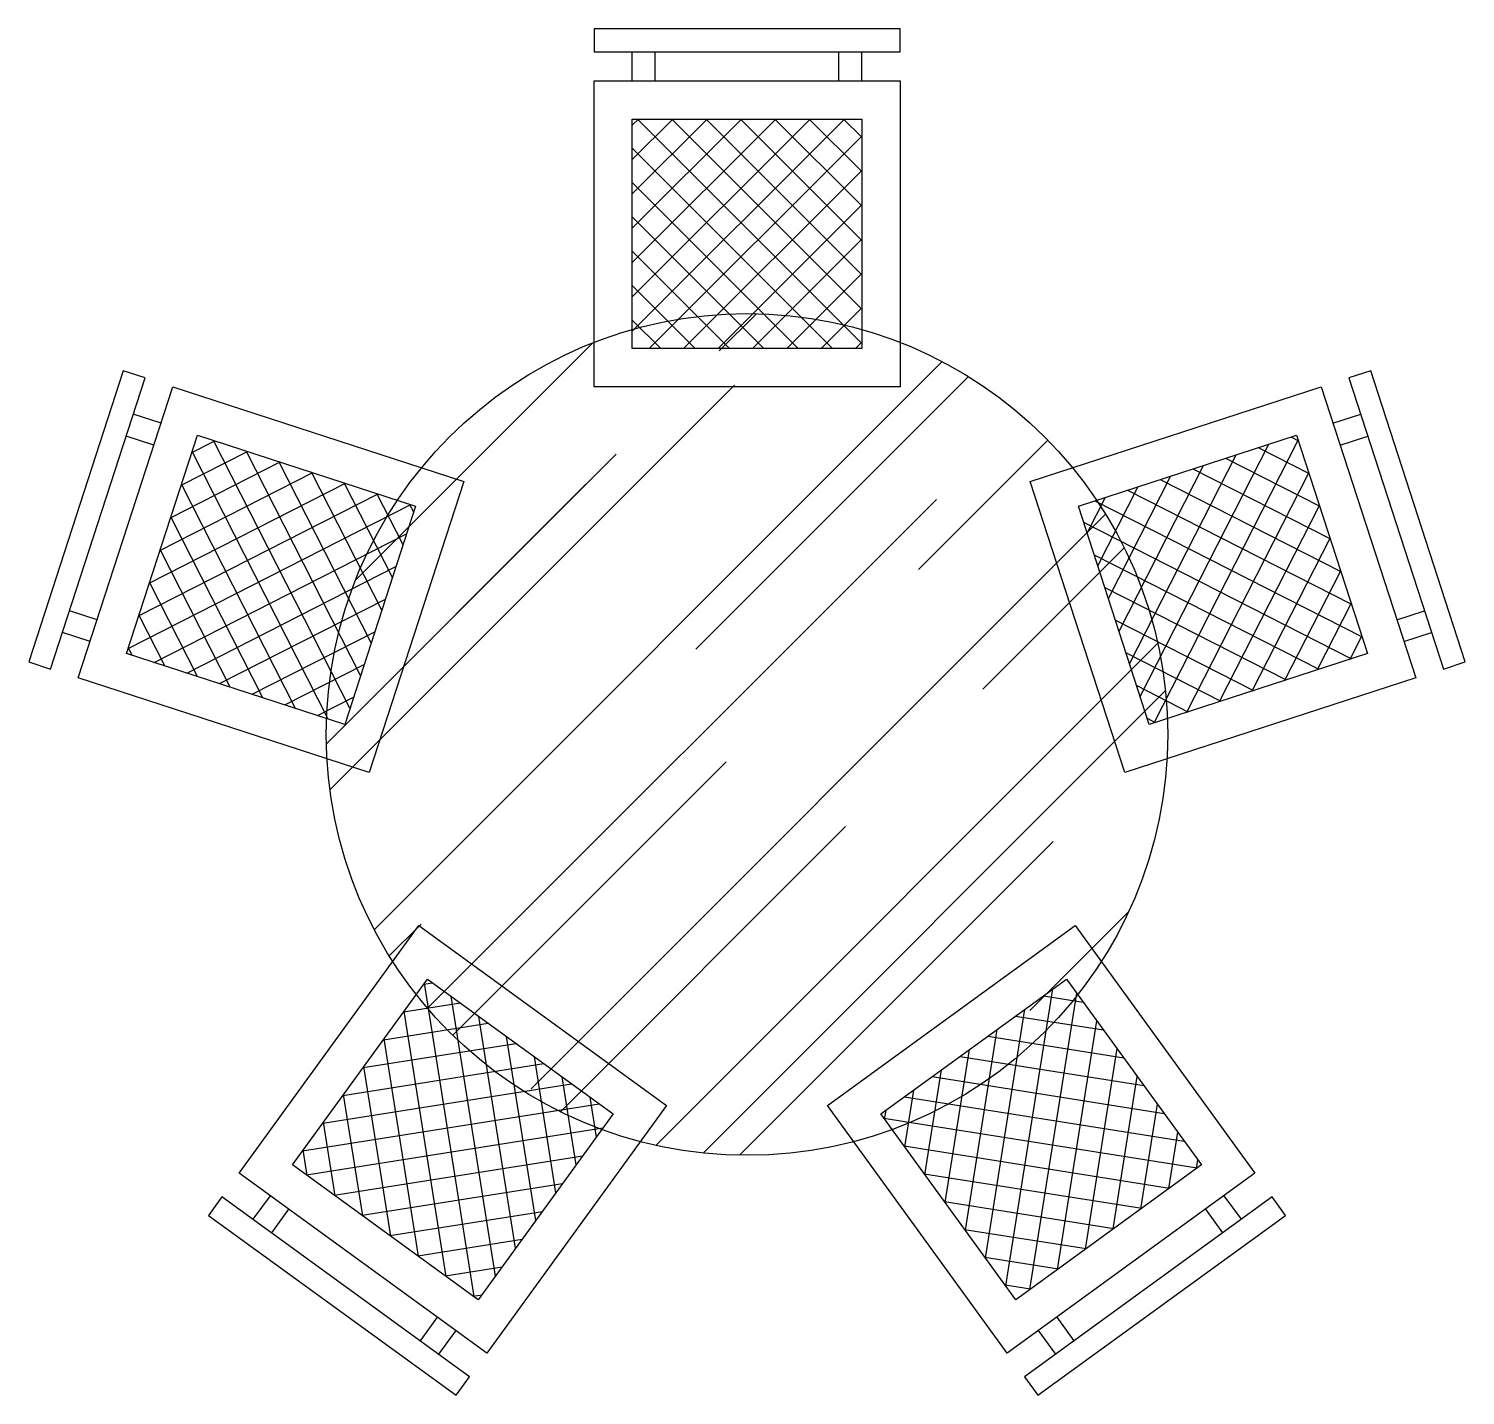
# Model space of a CAD drawing. Header units: millimetres. Extents: x -927.54 to -925.67, y 2606.6 to 2608.39.
import ezdxf

# ---------------------------------------------------------------- set-up
doc = ezdxf.new("R2010")
doc.units = ezdxf.units.MM
doc.header["$LTSCALE"] = 10
doc.layers.add('Móveis_mesas', color=2, linetype='Continuous')

msp = doc.modelspace()

# ---------------------------------------------------------------- hatches: boundary and pattern name
at = {"layer": 'Móveis_mesas'}
h = msp.add_hatch(dxfattribs=at)
h.set_pattern_fill('ANSI37,_O', color=1, scale=0.01, angle=-90)
h.set_pattern_definition([(315, (-3497.12256, 1561.93715), (0.0224506403, 0.0224506403), []), (45, (-3497.12256, 1561.93715), (-0.0224506403, 0.0224506403), [])])
h.paths.add_polyline_path([(-926.7561, 2608.2723), (-926.4561, 2608.2723), (-926.4561, 2607.9723), (-926.7561, 2607.9723)])
h = msp.add_hatch(dxfattribs=at)
h.set_pattern_fill('AR-RROOF', color=1, scale=0.01, angle=45, style=0)
h.set_pattern_definition([(45, (-70.74727, 0), (0.215526147, 0.574736392), [3.81, -0.508, 1.27, -0.254]), (45, (-70.5982, 0.32868), (-0.418479935, 0.05926969), [0.762, -0.08382, 1.524, -0.1905]), (45, (-70.81013, 0.24247), (0.813611205, 1.054282069), [2.032, -0.3556, 1.016, -0.254])])
edge = h.paths.add_edge_path()
edge.add_arc((-926.6061, 2607.4681), 0.55, 0, 360)
h = msp.add_hatch(dxfattribs=at)
h.set_pattern_fill('ANSI37,_O', color=1, scale=0.01, angle=-18)
h.set_pattern_definition([(27, (-726.58033, -160.325097), (-0.01441419837, 0.02828945714), []), (117, (-726.58033, -160.325097), (-0.02828945714, -0.01441419837), [])])
h.paths.add_polyline_path([(-927.4173, 2607.574), (-927.3246, 2607.8593), (-927.0393, 2607.7666), (-927.132, 2607.4813)])
h = msp.add_hatch(dxfattribs=at)
h.set_pattern_fill('ANSI37,_O', color=1, scale=0.01, angle=-162)
h.set_pattern_definition([(243, (-2715.29846, 4729.087694), (0.02828945714, -0.01441419837), []), (333, (-2715.29846, 4729.087694), (0.01441419837, 0.02828945714), [])])
h.paths.add_polyline_path([(-925.8877, 2607.8593), (-925.795, 2607.574), (-926.0803, 2607.4813), (-926.173, 2607.7666)])
h = msp.add_hatch(dxfattribs=at)
h.set_pattern_fill('ANSI37,_O', color=1, scale=0.01, angle=54)
h.set_pattern_definition([(99, (1767.533034, 1942.40884), (-0.0313591048, -0.00496679427), []), (189, (1767.533034, 1942.40884), (0.00496679427, -0.0313591048), [])])
h.paths.add_polyline_path([(-926.9574, 2606.7294), (-927.2002, 2606.9057), (-927.0238, 2607.1485), (-926.7811, 2606.9721)])
h = msp.add_hatch(dxfattribs=at)
h.set_pattern_fill('ANSI37,_O', color=1, scale=0.01, angle=-234)
h.set_pattern_definition([(171, (538.437636, 4964.23213), (-0.00496679427, -0.0313591048), []), (261, (538.437636, 4964.23213), (0.0313591048, -0.00496679427), [])])
h.paths.add_polyline_path([(-926.0121, 2606.9057), (-926.2548, 2606.7294), (-926.4312, 2606.9721), (-926.1885, 2607.1485)])

# ---------------------------------------------------------------- linework, layer by layer
for p, q in [((-926.7561, 2608.3223), (-926.7561, 2608.3603)), ((-926.7261, 2608.3223), (-926.7261, 2608.3603)), ((-926.4861, 2608.3223), (-926.4861, 2608.3603)), ((-926.4561, 2608.3223), (-926.4561, 2608.3603)), ((-927.3721, 2607.8747), (-927.4083, 2607.8865)), ((-925.8402, 2607.8747), (-925.804, 2607.8865)), ((-927.3814, 2607.8462), (-927.4176, 2607.858)), ((-925.8309, 2607.8462), (-925.7947, 2607.858)), ((-927.4556, 2607.618), (-927.4917, 2607.6297)), ((-925.7567, 2607.618), (-925.7205, 2607.6297)), ((-927.4648, 2607.5894), (-927.501, 2607.6012)), ((-925.7474, 2607.5894), (-925.7113, 2607.6012)), ((-927.2295, 2606.8653), (-927.2519, 2606.8345)), ((-925.9827, 2606.8653), (-925.9604, 2606.8345)), ((-927.2053, 2606.8477), (-927.2276, 2606.8169)), ((-926.007, 2606.8477), (-925.9846, 2606.8169)), ((-927.0111, 2606.7066), (-927.0335, 2606.6758)), ((-926.2012, 2606.7066), (-926.1788, 2606.6758)), ((-926.9868, 2606.689), (-927.0092, 2606.6582)), ((-926.2254, 2606.689), (-926.2031, 2606.6582))]:
    msp.add_line(p, q, dxfattribs=at)
for points in [[(-926.8061, 2608.3903), (-926.8061, 2608.3603), (-926.4061, 2608.3603), (-926.4061, 2608.3903)], [(-926.8061, 2608.3223), (-926.4061, 2608.3223), (-926.4061, 2607.9223), (-926.8061, 2607.9223)], [(-927.545, 2607.5629), (-927.5165, 2607.5536), (-927.3929, 2607.9341), (-927.4214, 2607.9433)], [(-925.7909, 2607.9433), (-925.8194, 2607.9341), (-925.6958, 2607.5536), (-925.6673, 2607.5629)], [(-927.4803, 2607.5419), (-927.3567, 2607.9223), (-926.9762, 2607.7987), (-927.0999, 2607.4183)], [(-925.8556, 2607.9223), (-925.732, 2607.5419), (-926.1124, 2607.4183), (-926.236, 2607.7987)], [(-926.9464, 2606.6596), (-927.27, 2606.8947), (-927.0349, 2607.2183), (-926.7113, 2606.9832)], [(-925.9423, 2606.8947), (-926.2659, 2606.6596), (-926.501, 2606.9832), (-926.1774, 2607.2183)], [(-926.9864, 2606.6045), (-926.9688, 2606.6288), (-927.2924, 2606.8639), (-927.31, 2606.8396)], [(-925.9023, 2606.8396), (-925.9199, 2606.8639), (-926.2435, 2606.6288), (-926.2259, 2606.6045)]]:
    msp.add_lwpolyline(points, close=True, dxfattribs=at)
at = {"layer": 'Móveis_mesas', "color": 1}
for points in [[(-926.7561, 2608.2723), (-926.4561, 2608.2723), (-926.4561, 2607.9723), (-926.7561, 2607.9723)], [(-927.4173, 2607.574), (-927.3246, 2607.8593), (-927.0393, 2607.7666), (-927.132, 2607.4813)], [(-925.8877, 2607.8593), (-925.795, 2607.574), (-926.0803, 2607.4813), (-926.173, 2607.7666)], [(-926.9574, 2606.7294), (-927.2002, 2606.9057), (-927.0238, 2607.1485), (-926.7811, 2606.9721)], [(-926.0121, 2606.9057), (-926.2548, 2606.7294), (-926.4312, 2606.9721), (-926.1885, 2607.1485)]]:
    msp.add_lwpolyline(points, close=True, dxfattribs=at)
at = {"layer": 'Móveis_mesas', "color": 3}
msp.add_circle((-926.6061, 2607.4681), 0.55, dxfattribs=at)

doc.saveas('drawing.dxf')
